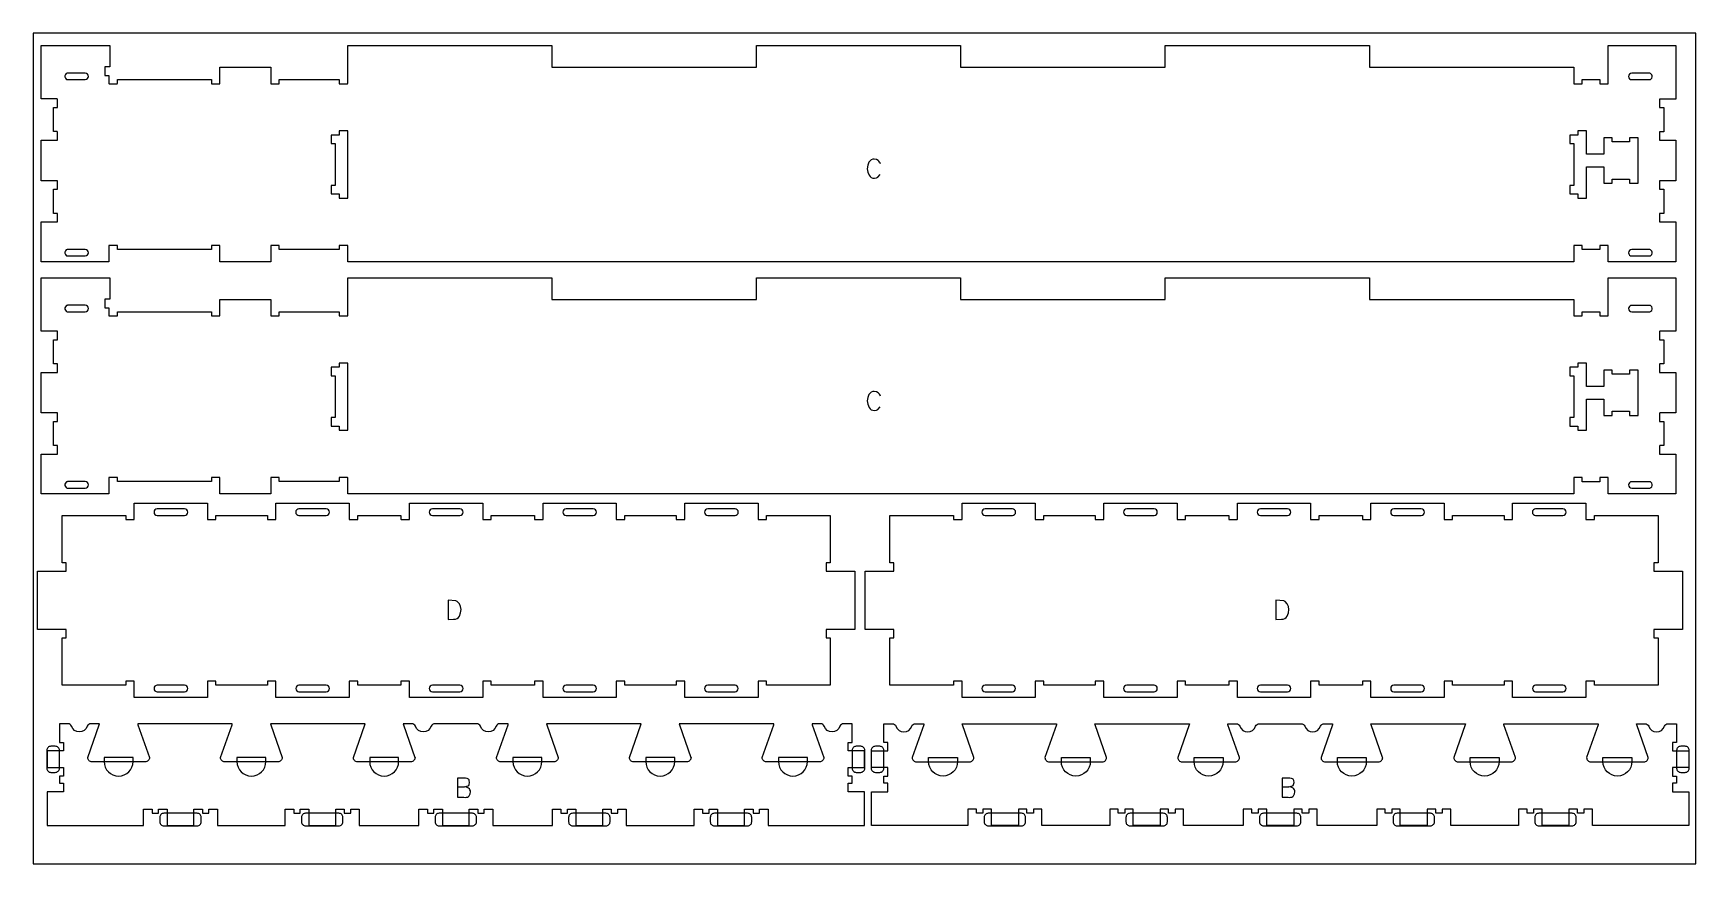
# Model space of a CAD drawing. Header units: millimetres. Extents: x -1220 to 1220, y -1930 to 4127.
# Drawn here: x -1220 to 1220, y 710 to 1930 of the extents above; entities that cross this region are included whole.
import ezdxf

# ---------------------------------------------------------------- set-up
doc = ezdxf.new("R2010")
doc.units = ezdxf.units.MM
for name, color, linetype, true_color in [('0_SHEET_SPRUCEPLY_2440X122', 1, 'Continuous', 0xff0000), ('1_ANYTOOL_1MMDEEP_LABELS_S', 2, 'Continuous', 0xffff00), ('3_ANYTOOL_CUTTHROUGH_INSID', 4, 'Continuous', 0x00ffff), ('4_ANYTOOL_CUTTHROUGH_OUTSI', 5, 'Continuous', 0x0000ff), ('5_ANYTOOL_HALF_MILL_9MM_IN', 3, 'Continuous', 0x00ff00)]:
    doc.layers.add(name, color=color, linetype=linetype, true_color=true_color)

msp = doc.modelspace()

# ---------------------------------------------------------------- linework, layer by layer
at = {"layer": '0_SHEET_SPRUCEPLY_2440X122'}
msp.add_lwpolyline([(-1220, 1930), (-1220, 710), (1220, 710), (1220, 1930)], close=True, dxfattribs=at)
at = {"layer": '1_ANYTOOL_1MMDEEP_LABELS_S'}
for points in [[(23.6, 1738, 0.131103), (20.1, 1743), (17.5, 1744.5), (14.4, 1745), (12, 1744.8), (9.9, 1743.9), (8.1, 1742.6), (6.6, 1740.6), (4.7, 1736), (4, 1731), (4.7, 1726), (6.7, 1721.4), (8.2, 1719.5), (10, 1718.1), (12.2, 1717.3), (14.7, 1717), (17.4, 1717.4), (19.6, 1718.5), (23, 1722.5)], [(23.6, 1396.9, 0.131103), (20.1, 1401.9), (17.5, 1403.4), (14.4, 1403.9), (12, 1403.7), (9.9, 1402.8), (8.1, 1401.5), (6.6, 1399.5), (4.7, 1394.9), (4, 1389.9), (4.7, 1384.9), (6.7, 1380.3), (8.2, 1378.4), (10, 1377), (12.2, 1376.2), (14.7, 1375.9), (17.4, 1376.3), (19.6, 1377.4), (23, 1381.4)]]:
    msp.add_lwpolyline(points, format="xyb", dxfattribs=at)
for points in [[(-611.2, 1097), (-611.2, 1069), (-603.2, 1069.1), (-600.4, 1069.4), (-598, 1070.3), (-596.1, 1071.7), (-594.6, 1073.8), (-592.8, 1078.5), (-592.2, 1083.6), (-592.7, 1087.9), (-594.5, 1091.9), (-597.8, 1095.4), (-599.7, 1096.3)], [(603.8, 1097), (603.8, 1069), (611.8, 1069.1), (614.6, 1069.4), (617, 1070.3), (618.9, 1071.7), (620.4, 1073.8), (622.2, 1078.5), (622.8, 1083.6), (622.3, 1087.9), (620.5, 1091.9), (617.2, 1095.4), (615.3, 1096.3)]]:
    msp.add_lwpolyline(points, close=True, dxfattribs=at)
for points in [[(-597.1, 822.8), (-587.2, 822.9), (-581.9, 824.4), (-580.9, 825.2), (-580.2, 826.3), (-579.6, 829.5), (-580, 832.2), (-580.4, 833.2), (-581.1, 834.1), (-582, 834.7), (-583.1, 835.2), (-585.8, 835.6), (-597.1, 835.6)], [(-597.1, 835.6), (-597.1, 807.6), (-588, 807.6), (-585.7, 807.5), (-584.1, 807.6), (-582.6, 808), (-581.4, 808.8), (-580.3, 809.9), (-578.9, 812.6), (-578.4, 815.5), (-578.5, 817.3), (-579, 818.8), (-579.9, 820), (-581.1, 821), (-584, 822.3), (-587.2, 822.9)], [(612.9, 822.8), (622.8, 822.9), (628.1, 824.4), (629.1, 825.2), (629.8, 826.3), (630.4, 829.5), (630, 832.2), (629.6, 833.2), (628.9, 834.1), (628, 834.7), (626.9, 835.2), (624.2, 835.6), (612.9, 835.6)], [(612.9, 835.6), (612.9, 807.6), (622, 807.6), (624.3, 807.5), (625.9, 807.6), (627.4, 808), (628.6, 808.8), (629.7, 809.9), (631.1, 812.6), (631.6, 815.5), (631.5, 817.3), (631, 818.8), (630.1, 820), (628.9, 821), (626, 822.3), (622.8, 822.9)]]:
    msp.add_lwpolyline(points, dxfattribs=at)
at = {"layer": '3_ANYTOOL_CUTTHROUGH_INSID'}
for points in [[(-1143.8, 1871.4), (-1169.5, 1871.4), (-1170.3, 1871.3), (-1171.1, 1871), (-1171.8, 1870.6), (-1172.9, 1869.2), (-1173.5, 1867.5), (-1173.5, 1865.8), (-1172.9, 1864.1), (-1171.8, 1862.7), (-1171.1, 1862.2), (-1170.3, 1862), (-1169.5, 1861.9), (-1143.8, 1861.9, 1)], [(1126.2, 1871.3, 1), (1126.2, 1861.8), (1152, 1861.8), (1152.7, 1861.9), (1153.5, 1862.2), (1154.2, 1862.6), (1155.4, 1864), (1155.9, 1865.7), (1155.9, 1867.4), (1155.4, 1869.1), (1154.2, 1870.5), (1153.5, 1871), (1152.7, 1871.2), (1152, 1871.3)], [(-1143.8, 1602.9, 1), (-1143.8, 1612.4), (-1169.5, 1612.4), (-1170.3, 1612.3), (-1171.1, 1612), (-1171.8, 1611.6), (-1172.9, 1610.2), (-1173.5, 1608.5), (-1173.5, 1606.8), (-1172.9, 1605.1), (-1171.8, 1603.7), (-1171.1, 1603.2), (-1170.3, 1603), (-1169.5, 1602.9)], [(1126.2, 1602.8), (1152, 1602.8), (1152.7, 1602.9), (1153.5, 1603.2), (1154.2, 1603.6), (1155.4, 1605), (1155.9, 1606.7), (1155.9, 1608.4), (1155.4, 1610.1), (1154.2, 1611.5), (1153.5, 1612), (1152.7, 1612.2), (1152, 1612.3), (1126.2, 1612.3, 1)], [(-1143.8, 1530.3), (-1169.5, 1530.3), (-1170.3, 1530.2), (-1171.1, 1529.9), (-1171.8, 1529.5), (-1172.9, 1528.1), (-1173.5, 1526.4), (-1173.5, 1524.7), (-1172.9, 1523), (-1171.8, 1521.6), (-1171.1, 1521.1), (-1170.3, 1520.9), (-1169.5, 1520.8), (-1143.8, 1520.8, 1)], [(1126.2, 1530.2, 1), (1126.2, 1520.7), (1152, 1520.7), (1152.7, 1520.8), (1153.5, 1521.1), (1154.2, 1521.5), (1155.4, 1522.9), (1155.9, 1524.6), (1155.9, 1526.3), (1155.4, 1528), (1154.2, 1529.4), (1153.5, 1529.9), (1152.7, 1530.1), (1152, 1530.2)], [(-1143.8, 1261.8, 1), (-1143.8, 1271.3), (-1169.5, 1271.3), (-1170.3, 1271.2), (-1171.1, 1270.9), (-1171.8, 1270.5), (-1172.9, 1269.1), (-1173.5, 1267.4), (-1173.5, 1265.7), (-1172.9, 1264), (-1171.8, 1262.6), (-1171.1, 1262.1), (-1170.3, 1261.9), (-1169.5, 1261.8)], [(1126.2, 1261.7), (1152, 1261.7), (1152.7, 1261.8), (1153.5, 1262.1), (1154.2, 1262.5), (1155.4, 1263.9), (1155.9, 1265.6), (1155.9, 1267.3), (1155.4, 1269), (1154.2, 1270.4), (1153.5, 1270.9), (1152.7, 1271.1), (1152, 1271.2), (1126.2, 1271.2, 1)], [(-998, 1221.7, 1), (-998, 1231.2), (-1038, 1231.2, 1), (-1038, 1221.7)], [(-790, 1221.7, 1), (-790, 1231.2), (-830, 1231.2, 1), (-830, 1221.7)], [(-594, 1221.8, 1), (-594, 1231.3), (-634, 1231.3, 1), (-634, 1221.8)], [(-398, 1221.7, 1), (-398, 1231.2), (-438, 1231.2, 1), (-438, 1221.7)], [(-190, 1221.7, 1), (-190, 1231.2), (-230, 1231.2, 1), (-230, 1221.7)], [(217, 1221.7, 1), (217, 1231.2), (177, 1231.2, 1), (177, 1221.7)], [(425, 1221.7, 1), (425, 1231.2), (385, 1231.2, 1), (385, 1221.7)], [(621, 1221.8, 1), (621, 1231.3), (581, 1231.3, 1), (581, 1221.8)], [(817, 1221.7, 1), (817, 1231.2), (777, 1231.2, 1), (777, 1221.7)], [(1025, 1221.7, 1), (1025, 1231.2), (985, 1231.2, 1), (985, 1221.7)], [(-998, 972.2), (-1038, 972.2, 1), (-1038, 962.8), (-998, 962.8, 1)], [(-790, 972.2), (-830, 972.2, 1), (-830, 962.8), (-790, 962.8, 1)], [(-594, 972.2), (-634, 972.2, 1), (-634, 962.7), (-594, 962.7, 1)], [(-398, 972.2), (-438, 972.2, 1), (-438, 962.8), (-398, 962.8, 1)], [(-190, 972.2), (-230, 972.2, 1), (-230, 962.8), (-190, 962.8, 1)], [(217, 972.2), (177, 972.2, 1), (177, 962.8), (217, 962.8, 1)], [(425, 972.2), (385, 972.2, 1), (385, 962.8), (425, 962.8, 1)], [(621, 972.2), (581, 972.2, 1), (581, 962.7), (621, 962.7, 1)], [(817, 972.2), (777, 972.2, 1), (777, 962.8), (817, 962.8, 1)], [(1025, 972.2), (985, 972.2, 1), (985, 962.8), (1025, 962.8, 1)]]:
    msp.add_lwpolyline(points, format="xyb", close=True, dxfattribs=at)
for points in [[(-758.5, 1687.9), (-758.5, 1786.4), (-771, 1786.4), (-771, 1780.4), (-783, 1780.4), (-783, 1767.9), (-777, 1767.9), (-777, 1706.4), (-783, 1706.4), (-783, 1693.9), (-771, 1693.9), (-771, 1687.9)], [(1035, 1693.9), (1047, 1693.9), (1047, 1687.9), (1059.5, 1687.9), (1059.5, 1733.8), (1085, 1733.8), (1085, 1709.8), (1097.5, 1709.8), (1097.5, 1715.8), (1123, 1715.8), (1123, 1709.8), (1135.5, 1709.8), (1135.5, 1776.3), (1123, 1776.3), (1123, 1770.3), (1097.5, 1770.3), (1097.5, 1776.3), (1085, 1776.3), (1085, 1752.3), (1059.5, 1752.3), (1059.5, 1786.4), (1047, 1786.4), (1047, 1780.4), (1035, 1780.4), (1035, 1767.9), (1041, 1767.9), (1041, 1706.4), (1035, 1706.4)], [(-758.5, 1346.8), (-758.5, 1445.3), (-771, 1445.3), (-771, 1439.3), (-783, 1439.3), (-783, 1426.8), (-777, 1426.8), (-777, 1365.3), (-783, 1365.3), (-783, 1352.8), (-771, 1352.8), (-771, 1346.8)], [(1035, 1352.8), (1047, 1352.8), (1047, 1346.8), (1059.5, 1346.8), (1059.5, 1392.7), (1085, 1392.7), (1085, 1368.7), (1097.5, 1368.7), (1097.5, 1374.7), (1123, 1374.7), (1123, 1368.7), (1135.5, 1368.7), (1135.5, 1435.2), (1123, 1435.2), (1123, 1429.2), (1097.5, 1429.2), (1097.5, 1435.2), (1085, 1435.2), (1085, 1411.2), (1059.5, 1411.2), (1059.5, 1445.3), (1047, 1445.3), (1047, 1439.3), (1035, 1439.3), (1035, 1426.8), (1041, 1426.8), (1041, 1365.3), (1035, 1365.3)]]:
    msp.add_lwpolyline(points, close=True, dxfattribs=at)
at = {"layer": '4_ANYTOOL_CUTTHROUGH_OUTSI'}
for points in [[(741.2, 1879.9), (1041, 1879.9), (1041, 1856.1, 0.414214), (1041.2, 1855.8), (1053.2, 1855.8, 0.414214), (1053.5, 1856.1), (1053.5, 1861.8), (1079, 1861.8), (1079, 1856.1, 0.414214), (1079.2, 1855.8), (1091.2, 1855.8, 0.414214), (1091.5, 1856.1), (1091.5, 1911.8), (1191, 1911.8), (1191, 1833.3), (1167.2, 1833.3, 0.414214), (1167, 1833.1), (1167, 1821.1, 0.414214), (1167.2, 1820.8), (1173, 1820.8), (1173, 1785.3), (1167.2, 1785.3, 0.414214), (1167, 1785.1), (1167, 1773.1, 0.414214), (1167.2, 1772.8), (1191, 1772.8), (1191, 1713.3), (1167.2, 1713.3, 0.414214), (1167, 1713.1), (1167, 1701.1, 0.414214), (1167.2, 1700.8), (1173, 1700.8), (1173, 1665.3), (1167.2, 1665.3, 0.414214), (1167, 1665.1), (1167, 1653.1, 0.414214), (1167.2, 1652.8), (1191, 1652.8), (1191, 1594.3), (1091.5, 1594.3), (1091.5, 1618.1, 0.414214), (1091.2, 1618.3), (1079.2, 1618.3, 0.414214), (1079, 1618.1), (1079, 1612.3), (1053.5, 1612.3), (1053.5, 1618.1, 0.414214), (1053.2, 1618.3), (1041.2, 1618.3, 0.414214), (1041, 1618.1), (1041, 1594.4), (-758.5, 1594.4), (-758.5, 1618.1, 0.414214), (-758.8, 1618.4), (-770.8, 1618.4, 0.414214), (-771, 1618.1), (-771, 1612.4), (-859, 1612.4), (-859, 1618.1, 0.414214), (-859.3, 1618.4), (-871.3, 1618.4, 0.414214), (-871.5, 1618.1), (-871.5, 1594.4), (-946, 1594.4), (-946, 1618.1, 0.414214), (-946.3, 1618.4), (-958.3, 1618.4, 0.414214), (-958.5, 1618.1), (-958.5, 1612.4), (-1096.5, 1612.4), (-1096.5, 1618.1, 0.414214), (-1096.8, 1618.4), (-1108.8, 1618.4, 0.414214), (-1109, 1618.1), (-1109, 1594.4), (-1208.5, 1594.4), (-1208.5, 1652.9), (-1184.8, 1652.9, 0.414214), (-1184.5, 1653.1), (-1184.5, 1665.1, 0.414214), (-1184.8, 1665.4), (-1190.5, 1665.4), (-1190.5, 1700.9), (-1184.8, 1700.9, 0.414214), (-1184.5, 1701.1), (-1184.5, 1713.1, 0.414214), (-1184.8, 1713.4), (-1208.5, 1713.4), (-1208.5, 1772.9), (-1184.8, 1772.9, 0.414214), (-1184.5, 1773.1), (-1184.5, 1785.1, 0.414214), (-1184.8, 1785.4), (-1190.5, 1785.4), (-1190.5, 1820.9), (-1184.8, 1820.9, 0.414214), (-1184.5, 1821.1), (-1184.5, 1833.1, 0.414214), (-1184.8, 1833.4), (-1208.5, 1833.4), (-1208.5, 1911.9), (-1107.6, 1911.9), (-1107.6, 1880.4), (-1114.8, 1880.4, 0.414214), (-1115, 1880.1), (-1115, 1868.1, 0.414214), (-1114.8, 1867.9), (-1109, 1867.9), (-1109, 1856.1, 0.414214), (-1108.8, 1855.9), (-1096.8, 1855.9, 0.414214), (-1096.5, 1856.1), (-1096.5, 1861.9), (-958.5, 1861.9), (-958.5, 1856.1, 0.414214), (-958.3, 1855.9), (-946.3, 1855.9, 0.414214), (-946, 1856.1), (-946, 1879.9), (-871.5, 1879.9), (-871.5, 1856.1, 0.414214), (-871.3, 1855.9), (-859.3, 1855.9, 0.414214), (-859, 1856.1), (-859, 1861.9), (-771, 1861.9), (-771, 1856.1, 0.414214), (-770.8, 1855.9), (-758.8, 1855.9, 0.414214), (-758.5, 1856.1), (-758.5, 1911.9), (-459, 1911.9), (-459, 1880.1, 0.414214), (-458.8, 1879.9), (-158.8, 1879.9, 0.414214), (-158.5, 1880.1), (-158.5, 1911.9), (141, 1911.9), (141, 1880.1, 0.414214), (141.2, 1879.9), (441.2, 1879.9, 0.414214), (441.5, 1880.1), (441.5, 1911.9), (741, 1911.9), (741, 1880.1, 0.414214)], [(741.2, 1538.8), (1041, 1538.8), (1041, 1515, 0.414214), (1041.2, 1514.7), (1053.2, 1514.7, 0.414214), (1053.5, 1515), (1053.5, 1520.7), (1079, 1520.7), (1079, 1515, 0.414214), (1079.2, 1514.7), (1091.2, 1514.7, 0.414214), (1091.5, 1515), (1091.5, 1570.7), (1191, 1570.7), (1191, 1492.2), (1167.2, 1492.2, 0.414214), (1167, 1492), (1167, 1480, 0.414214), (1167.2, 1479.7), (1173, 1479.7), (1173, 1444.2), (1167.2, 1444.2, 0.414214), (1167, 1444), (1167, 1432, 0.414214), (1167.2, 1431.7), (1191, 1431.7), (1191, 1372.2), (1167.2, 1372.2, 0.414214), (1167, 1372), (1167, 1360, 0.414214), (1167.2, 1359.7), (1173, 1359.7), (1173, 1324.2), (1167.2, 1324.2, 0.414214), (1167, 1324), (1167, 1312, 0.414214), (1167.2, 1311.7), (1191, 1311.7), (1191, 1253.2), (1091.5, 1253.2), (1091.5, 1277, 0.414214), (1091.2, 1277.2), (1079.2, 1277.2, 0.414214), (1079, 1277), (1079, 1271.2), (1053.5, 1271.2), (1053.5, 1277, 0.414214), (1053.2, 1277.2), (1041.2, 1277.2, 0.414214), (1041, 1277), (1041, 1253.3), (-758.5, 1253.3), (-758.5, 1277, 0.414214), (-758.8, 1277.3), (-770.8, 1277.3, 0.414214), (-771, 1277), (-771, 1271.3), (-859, 1271.3), (-859, 1277, 0.414214), (-859.3, 1277.3), (-871.3, 1277.3, 0.414214), (-871.5, 1277), (-871.5, 1253.3), (-946, 1253.3), (-946, 1277, 0.414214), (-946.3, 1277.3), (-958.3, 1277.3, 0.414214), (-958.5, 1277), (-958.5, 1271.3), (-1096.5, 1271.3), (-1096.5, 1277, 0.414214), (-1096.8, 1277.3), (-1108.8, 1277.3, 0.414214), (-1109, 1277), (-1109, 1253.3), (-1208.5, 1253.3), (-1208.5, 1311.8), (-1184.8, 1311.8, 0.414214), (-1184.5, 1312), (-1184.5, 1324, 0.414214), (-1184.8, 1324.3), (-1190.5, 1324.3), (-1190.5, 1359.8), (-1184.8, 1359.8, 0.414214), (-1184.5, 1360), (-1184.5, 1372, 0.414214), (-1184.8, 1372.3), (-1208.5, 1372.3), (-1208.5, 1431.8), (-1184.8, 1431.8, 0.414214), (-1184.5, 1432), (-1184.5, 1444, 0.414214), (-1184.8, 1444.3), (-1190.5, 1444.3), (-1190.5, 1479.8), (-1184.8, 1479.8, 0.414214), (-1184.5, 1480), (-1184.5, 1492, 0.414214), (-1184.8, 1492.3), (-1208.5, 1492.3), (-1208.5, 1570.8), (-1107.6, 1570.8), (-1107.6, 1539.3), (-1114.8, 1539.3, 0.414214), (-1115, 1539), (-1115, 1527, 0.414214), (-1114.8, 1526.8), (-1109, 1526.8), (-1109, 1515, 0.414214), (-1108.8, 1514.8), (-1096.8, 1514.8, 0.414214), (-1096.5, 1515), (-1096.5, 1520.8), (-958.5, 1520.8), (-958.5, 1515, 0.414214), (-958.3, 1514.8), (-946.3, 1514.8, 0.414214), (-946, 1515), (-946, 1538.8), (-871.5, 1538.8), (-871.5, 1515, 0.414214), (-871.3, 1514.8), (-859.3, 1514.8, 0.414214), (-859, 1515), (-859, 1520.8), (-771, 1520.8), (-771, 1515, 0.414214), (-770.8, 1514.8), (-758.8, 1514.8, 0.414214), (-758.5, 1515), (-758.5, 1570.8), (-459, 1570.8), (-459, 1539, 0.414214), (-458.8, 1538.8), (-158.8, 1538.8, 0.414214), (-158.5, 1539), (-158.5, 1570.8), (141, 1570.8), (141, 1539, 0.414214), (141.2, 1538.8), (441.2, 1538.8, 0.414214), (441.5, 1539), (441.5, 1570.8), (741, 1570.8), (741, 1539, 0.414214)], [(-1084.3, 1216, 0.414214), (-1084, 1215.7), (-1072, 1215.7, 0.414214), (-1071.8, 1216), (-1071.8, 1239.7), (-964.3, 1239.7), (-964.3, 1216, 0.414214), (-964, 1215.7), (-952, 1215.7, 0.414214), (-951.8, 1216), (-951.8, 1221.7), (-876.3, 1221.7), (-876.3, 1216, 0.414214), (-876, 1215.7), (-864, 1215.7, 0.414214), (-863.8, 1216), (-863.8, 1239.7), (-756.3, 1239.7), (-756.3, 1216, 0.414214), (-756, 1215.7), (-744, 1215.7, 0.414214), (-743.8, 1216), (-743.8, 1221.7), (-680.3, 1221.8), (-680.3, 1216, 0.414214), (-680, 1215.8), (-668, 1215.8, 0.414214), (-667.8, 1216), (-667.8, 1239.8), (-560.3, 1239.8), (-560.3, 1216, 0.414214), (-560, 1215.8), (-548, 1215.8, 0.414214), (-547.8, 1216), (-547.8, 1221.8), (-484.3, 1221.7), (-484.3, 1216, 0.414214), (-484, 1215.7), (-472, 1215.7, 0.414214), (-471.8, 1216), (-471.8, 1239.7), (-364.3, 1239.7), (-364.3, 1216, 0.414214), (-364, 1215.7), (-352, 1215.7, 0.414214), (-351.8, 1216), (-351.8, 1221.7), (-276.3, 1221.7), (-276.3, 1216, 0.414214), (-276, 1215.7), (-264, 1215.7, 0.414214), (-263.8, 1216), (-263.8, 1239.7), (-156.3, 1239.7), (-156.3, 1216, 0.414214), (-156, 1215.7), (-144, 1215.7, 0.414214), (-143.8, 1216), (-143.8, 1221.7), (-50.3, 1221.7), (-50.3, 1152.3), (-56, 1152.3, 0.414214), (-56.3, 1152), (-56.3, 1140, 0.414214), (-56, 1139.8), (-14.3, 1139.8), (-14.3, 1054.3), (-56, 1054.3, 0.414214), (-56.3, 1054), (-56.3, 1042, 0.414214), (-56, 1041.8), (-50.3, 1041.8), (-50.3, 972.2), (-143.8, 972.2), (-143.8, 978, 0.414214), (-144, 978.3), (-156, 978.3, 0.414214), (-156.3, 978), (-156.3, 954.3), (-263.8, 954.3), (-263.8, 978, 0.414214), (-264, 978.3), (-276, 978.3, 0.414214), (-276.3, 978), (-276.3, 972.2), (-351.8, 972.2), (-351.8, 978, 0.414214), (-352, 978.3), (-364, 978.3, 0.414214), (-364.3, 978), (-364.3, 954.3), (-471.8, 954.3), (-471.8, 978, 0.414214), (-472, 978.3), (-484, 978.3, 0.414214), (-484.3, 978), (-484.3, 972.2), (-547.8, 972.2), (-547.8, 978, 0.414214), (-548, 978.2), (-560, 978.2, 0.414214), (-560.3, 978), (-560.3, 954.2), (-667.8, 954.2), (-667.8, 978, 0.414214), (-668, 978.2), (-680, 978.2, 0.414214), (-680.3, 978), (-680.3, 972.2), (-743.8, 972.2), (-743.8, 978, 0.414214), (-744, 978.3), (-756, 978.3, 0.414214), (-756.3, 978), (-756.3, 954.3), (-863.8, 954.3), (-863.8, 978, 0.414214), (-864, 978.3), (-876, 978.3, 0.414214), (-876.3, 978), (-876.3, 972.2), (-951.8, 972.2), (-951.8, 978, 0.414214), (-952, 978.3), (-964, 978.3, 0.414214), (-964.3, 978), (-964.3, 954.3), (-1071.8, 954.3), (-1071.8, 978, 0.414214), (-1072, 978.3), (-1084, 978.3, 0.414214), (-1084.3, 978), (-1084.3, 972.2), (-1177.8, 972.2), (-1177.8, 1041.8), (-1172, 1041.8, 0.414214), (-1171.8, 1042), (-1171.8, 1054, 0.414214), (-1172, 1054.3), (-1213.8, 1054.3), (-1213.8, 1139.8), (-1172, 1139.8, 0.414214), (-1171.8, 1140), (-1171.8, 1152, 0.414214), (-1172, 1152.3), (-1177.8, 1152.3), (-1177.8, 1221.7), (-1084.3, 1221.7)], [(130.7, 1216, 0.414214), (131, 1215.7), (143, 1215.7, 0.414214), (143.2, 1216), (143.2, 1239.7), (250.7, 1239.7), (250.7, 1216, 0.414214), (251, 1215.7), (263, 1215.7, 0.414214), (263.2, 1216), (263.2, 1221.7), (338.7, 1221.7), (338.7, 1216, 0.414214), (339, 1215.7), (351, 1215.7, 0.414214), (351.2, 1216), (351.2, 1239.7), (458.7, 1239.7), (458.7, 1216, 0.414214), (459, 1215.7), (471, 1215.7, 0.414214), (471.2, 1216), (471.2, 1221.7), (534.7, 1221.8), (534.7, 1216, 0.414214), (535, 1215.8), (547, 1215.8, 0.414214), (547.2, 1216), (547.2, 1239.8), (654.7, 1239.8), (654.7, 1216, 0.414214), (655, 1215.8), (667, 1215.8, 0.414214), (667.2, 1216), (667.2, 1221.8), (730.7, 1221.7), (730.7, 1216, 0.414214), (731, 1215.7), (743, 1215.7, 0.414214), (743.2, 1216), (743.2, 1239.7), (850.7, 1239.7), (850.7, 1216, 0.414214), (851, 1215.7), (863, 1215.7, 0.414214), (863.2, 1216), (863.2, 1221.7), (938.7, 1221.7), (938.7, 1216, 0.414214), (939, 1215.7), (951, 1215.7, 0.414214), (951.2, 1216), (951.2, 1239.7), (1058.7, 1239.7), (1058.7, 1216, 0.414214), (1059, 1215.7), (1071, 1215.7, 0.414214), (1071.2, 1216), (1071.2, 1221.7), (1164.7, 1221.7), (1164.7, 1152.3), (1159, 1152.3, 0.414214), (1158.7, 1152), (1158.7, 1140, 0.414214), (1159, 1139.8), (1200.7, 1139.8), (1200.7, 1054.3), (1159, 1054.3, 0.414214), (1158.7, 1054), (1158.7, 1042, 0.414214), (1159, 1041.8), (1164.7, 1041.8), (1164.7, 972.2), (1071.2, 972.2), (1071.2, 978, 0.414214), (1071, 978.3), (1059, 978.3, 0.414214), (1058.7, 978), (1058.7, 954.3), (951.2, 954.3), (951.2, 978, 0.414214), (951, 978.3), (939, 978.3, 0.414214), (938.7, 978), (938.7, 972.2), (863.2, 972.2), (863.2, 978, 0.414214), (863, 978.3), (851, 978.3, 0.414214), (850.7, 978), (850.7, 954.3), (743.2, 954.3), (743.2, 978, 0.414214), (743, 978.3), (731, 978.3, 0.414214), (730.7, 978), (730.7, 972.2), (667.2, 972.2), (667.2, 978, 0.414214), (667, 978.2), (655, 978.2, 0.414214), (654.7, 978), (654.7, 954.2), (547.2, 954.2), (547.2, 978, 0.414214), (547, 978.2), (535, 978.2, 0.414214), (534.7, 978), (534.7, 972.2), (471.2, 972.2), (471.2, 978, 0.414214), (471, 978.3), (459, 978.3, 0.414214), (458.7, 978), (458.7, 954.3), (351.2, 954.3), (351.2, 978, 0.414214), (351, 978.3), (339, 978.3, 0.414214), (338.7, 978), (338.7, 972.2), (263.2, 972.2), (263.2, 978, 0.414214), (263, 978.3), (251, 978.3, 0.414214), (250.7, 978), (250.7, 954.3), (143.2, 954.3), (143.2, 978, 0.414214), (143, 978.3), (131, 978.3, 0.414214), (130.7, 978), (130.7, 972.2), (37.2, 972.2), (37.2, 1041.8), (43, 1041.8, 0.414214), (43.2, 1042), (43.2, 1054, 0.414214), (43, 1054.3), (1.2, 1054.3), (1.2, 1139.8), (43, 1139.8, 0.414214), (43.2, 1140), (43.2, 1152, 0.414214), (43, 1152.3), (37.2, 1152.3), (37.2, 1221.7), (130.7, 1221.7)], [(-1169.2, 915.7), (-1181.6, 915.7), (-1181.6, 888.2), (-1175.9, 888.2, -0.414214), (-1175.6, 888), (-1175.6, 876, -0.414214), (-1175.9, 875.7), (-1199.6, 875.7), (-1199.6, 851.2), (-1175.9, 851.2, -0.414214), (-1175.6, 851), (-1175.6, 839, -0.414214), (-1175.9, 838.7), (-1181.6, 838.7), (-1181.6, 828.2), (-1175.9, 828.2, -0.414214), (-1175.6, 828), (-1175.6, 816, -0.414214), (-1175.9, 815.7), (-1199.6, 815.7), (-1199.6, 766.2), (-1058.1, 766.2), (-1058.1, 790, -0.414214), (-1057.9, 790.2), (-1045.9, 790.2, -0.414214), (-1045.6, 790), (-1045.6, 784.2), (-1036.1, 784.2), (-1036.1, 790, -0.414214), (-1035.9, 790.2), (-1023.9, 790.2, -0.414214), (-1023.6, 790), (-1023.6, 766.2), (-984.1, 766.2), (-984.1, 790, -0.414214), (-983.9, 790.2), (-971.9, 790.2, -0.414214), (-971.6, 790), (-971.6, 784.2), (-962.1, 784.2), (-962.1, 790, -0.414214), (-961.9, 790.2), (-949.9, 790.2, -0.414214), (-949.6, 790), (-949.6, 766.2), (-850.1, 766.2), (-850.1, 790, -0.414214), (-849.9, 790.2), (-837.9, 790.2, -0.414214), (-837.6, 790), (-837.6, 784.2), (-828.1, 784.2), (-828.1, 790, -0.414214), (-827.9, 790.2), (-815.9, 790.2, -0.414214), (-815.6, 790), (-815.6, 766.2), (-776.1, 766.2), (-776.1, 790, -0.414214), (-775.9, 790.2), (-763.9, 790.2, -0.414214), (-763.6, 790), (-763.6, 784.2), (-754.1, 784.2), (-754.1, 790, -0.414214), (-753.9, 790.2), (-741.9, 790.2, -0.414214), (-741.6, 790), (-741.6, 766.2), (-654.1, 766.2), (-654.1, 790, -0.414214), (-653.9, 790.2), (-641.9, 790.2, -0.414214), (-641.6, 790), (-641.6, 784.2), (-632.1, 784.2), (-632.1, 790, -0.414214), (-631.9, 790.2), (-619.9, 790.2, -0.414214), (-619.6, 790), (-619.6, 766.2), (-580.1, 766.2), (-580.1, 790, -0.414214), (-579.9, 790.2), (-567.9, 790.2, -0.414214), (-567.6, 790), (-567.6, 784.2), (-558.1, 784.2), (-558.1, 790, -0.414214), (-557.9, 790.2), (-545.9, 790.2, -0.414214), (-545.6, 790), (-545.6, 766.2), (-458.1, 766.2), (-458.1, 790, -0.414214), (-457.9, 790.2), (-445.9, 790.2, -0.414214), (-445.6, 790), (-445.6, 784.2), (-436.1, 784.2), (-436.1, 790, -0.414214), (-435.9, 790.2), (-423.9, 790.2, -0.414214), (-423.6, 790), (-423.6, 766.2), (-384.1, 766.2), (-384.1, 790, -0.414214), (-383.9, 790.2), (-371.9, 790.2, -0.414214), (-371.6, 790), (-371.6, 784.2), (-362.1, 784.2), (-362.1, 790, -0.414214), (-361.9, 790.2), (-349.9, 790.2, -0.414214), (-349.6, 790), (-349.6, 766.2), (-250.1, 766.2), (-250.1, 790, -0.414214), (-249.9, 790.2), (-237.9, 790.2, -0.414214), (-237.6, 790), (-237.6, 784.2), (-228.1, 784.2), (-228.1, 790, -0.414214), (-227.9, 790.2), (-215.9, 790.2, -0.414214), (-215.6, 790), (-215.6, 766.2), (-176.1, 766.2), (-176.1, 790, -0.414214), (-175.9, 790.2), (-163.9, 790.2, -0.414214), (-163.6, 790), (-163.6, 784.2), (-154.1, 784.2), (-154.1, 790, -0.414214), (-153.9, 790.2), (-141.9, 790.2, -0.414214), (-141.6, 790), (-141.6, 766.2), (-0.1, 766.2), (-0.1, 815.7), (-23.9, 815.7, -0.414214), (-24.1, 816), (-24.1, 828, -0.414214), (-23.9, 828.2), (-18.1, 828.2), (-18.1, 838.7), (-23.9, 838.7, -0.414214), (-24.1, 839), (-24.1, 851, -0.414214), (-23.9, 851.2), (-0.1, 851.2), (-0.1, 875.7), (-23.9, 875.7, -0.414214), (-24.1, 876), (-24.1, 888, -0.414214), (-23.9, 888.2), (-18.1, 888.2), (-18.1, 915.7), (-30.5, 915.7, 0.317837), (-36, 911.9, -0.707107), (-59.1, 911.9, 0.317837), (-64.5, 915.7), (-76.9, 915.7), (-76.6, 914.3), (-59.8, 866), (-59.7, 866, -0.414214), (-66, 859.7), (-144, 859.7, -0.414214), (-150.2, 866), (-150.2, 866), (-133.3, 914.3), (-133.1, 915.7), (-271.8, 915.7), (-271.5, 914.3), (-254.7, 866), (-254.6, 866, -0.414214), (-260.9, 859.7), (-338.9, 859.7, -0.414214), (-345.1, 866), (-345.1, 866), (-328.2, 914.3), (-328, 915.7), (-466.7, 915.7), (-466.4, 914.3), (-449.6, 866), (-449.5, 866, -0.414214), (-455.8, 859.7), (-533.8, 859.7, -0.414214), (-540, 866), (-540, 866), (-523.1, 914.3), (-522.9, 915.7), (-535.3, 915.7, 0.317837), (-540.7, 911.9, -0.707107), (-563.8, 911.9, 0.317837), (-569.2, 915.7), (-630.5, 915.7, 0.317837), (-636, 911.9, -0.707107), (-659.1, 911.9, 0.317837), (-664.5, 915.7), (-676.9, 915.7), (-676.6, 914.3), (-659.8, 866), (-659.7, 866, -0.414214), (-666, 859.7), (-744, 859.7, -0.414214), (-750.2, 866), (-750.2, 866), (-733.3, 914.3), (-733.1, 915.7), (-871.8, 915.7), (-871.5, 914.3), (-854.7, 866), (-854.6, 866, -0.414214), (-860.9, 859.7), (-938.9, 859.7, -0.414214), (-945.1, 866), (-945.1, 866), (-928.2, 914.3), (-928, 915.7), (-1066.7, 915.7), (-1066.4, 914.3), (-1049.6, 866), (-1049.5, 866, -0.414214), (-1055.8, 859.7), (-1133.8, 859.7, -0.414214), (-1140, 866), (-1140, 866), (-1123.1, 914.3), (-1122.9, 915.7), (-1135.3, 915.7, 0.317837), (-1140.7, 911.9, -0.707107), (-1163.8, 911.9, 0.317837)], [(1179.5, 915.7), (1191.9, 915.7), (1191.9, 888.2), (1186.1, 888.2, 0.414214), (1185.9, 888), (1185.9, 876, 0.414214), (1186.1, 875.7), (1209.9, 875.7), (1209.9, 851.2), (1186.1, 851.2, 0.414214), (1185.9, 851), (1185.9, 839, 0.414214), (1186.1, 838.7), (1191.9, 838.7), (1191.9, 828.2), (1186.1, 828.2, 0.414214), (1185.9, 828), (1185.9, 816, 0.414214), (1186.1, 815.7), (1209.9, 815.7), (1209.9, 766.2), (1068.4, 766.2), (1068.4, 790, 0.414214), (1068.1, 790.2), (1056.1, 790.2, 0.414214), (1055.9, 790), (1055.9, 784.2), (1046.4, 784.2), (1046.4, 790, 0.414214), (1046.1, 790.2), (1034.1, 790.2, 0.414214), (1033.9, 790), (1033.9, 766.2), (994.4, 766.2), (994.4, 790, 0.414214), (994.1, 790.2), (982.1, 790.2, 0.414214), (981.9, 790), (981.9, 784.2), (972.4, 784.2), (972.4, 790, 0.414214), (972.1, 790.2), (960.1, 790.2, 0.414214), (959.9, 790), (959.9, 766.2), (860.4, 766.2), (860.4, 790, 0.414214), (860.1, 790.2), (848.1, 790.2, 0.414214), (847.9, 790), (847.9, 784.2), (838.4, 784.2), (838.4, 790, 0.414214), (838.1, 790.2), (826.1, 790.2, 0.414214), (825.9, 790), (825.9, 766.2), (786.4, 766.2), (786.4, 790, 0.414214), (786.1, 790.2), (774.1, 790.2, 0.414214), (773.9, 790), (773.9, 784.2), (764.4, 784.2), (764.4, 790, 0.414214), (764.1, 790.2), (752.1, 790.2, 0.414214), (751.9, 790), (751.9, 766.2), (664.4, 766.2), (664.4, 790, 0.414214), (664.1, 790.2), (652.1, 790.2, 0.414214), (651.9, 790), (651.9, 784.2), (642.4, 784.2), (642.4, 790, 0.414214), (642.1, 790.2), (630.1, 790.2, 0.414214), (629.9, 790), (629.9, 766.2), (590.4, 766.2), (590.4, 790, 0.414214), (590.1, 790.2), (578.1, 790.2, 0.414214), (577.9, 790), (577.9, 784.2), (568.4, 784.2), (568.4, 790, 0.414214), (568.1, 790.2), (556.1, 790.2, 0.414214), (555.9, 790), (555.9, 766.2), (468.4, 766.2), (468.4, 790, 0.414214), (468.1, 790.2), (456.1, 790.2, 0.414214), (455.9, 790), (455.9, 784.2), (446.4, 784.2), (446.4, 790, 0.414214), (446.1, 790.2), (434.1, 790.2, 0.414214), (433.9, 790), (433.9, 766.2), (394.4, 766.2), (394.4, 790, 0.414214), (394.1, 790.2), (382.1, 790.2, 0.414214), (381.9, 790), (381.9, 784.2), (372.4, 784.2), (372.4, 790, 0.414214), (372.1, 790.2), (360.1, 790.2, 0.414214), (359.9, 790), (359.9, 766.2), (260.4, 766.2), (260.4, 790, 0.414214), (260.1, 790.2), (248.1, 790.2, 0.414214), (247.9, 790), (247.9, 784.2), (238.4, 784.2), (238.4, 790, 0.414214), (238.1, 790.2), (226.1, 790.2, 0.414214), (225.9, 790), (225.9, 766.2), (186.4, 766.2), (186.4, 790, 0.414214), (186.1, 790.2), (174.1, 790.2, 0.414214), (173.9, 790), (173.9, 784.2), (164.4, 784.2), (164.4, 790, 0.414214), (164.1, 790.2), (152.1, 790.2, 0.414214), (151.9, 790), (151.9, 766.2), (10.4, 766.2), (10.4, 815.7), (34.1, 815.7, 0.414214), (34.4, 816), (34.4, 828, 0.414214), (34.1, 828.2), (28.4, 828.2), (28.4, 838.7), (34.1, 838.7, 0.414214), (34.4, 839), (34.4, 851, 0.414214), (34.1, 851.2), (10.4, 851.2), (10.4, 875.7), (34.1, 875.7, 0.414214), (34.4, 876), (34.4, 888, 0.414214), (34.1, 888.2), (28.4, 888.2), (28.4, 915.7), (40.8, 915.7, -0.317837), (46.2, 911.9, 0.707107), (69.3, 911.9, -0.317837), (74.7, 915.7), (87.1, 915.7), (86.9, 914.3), (70, 866), (70, 866, 0.414214), (76.2, 859.7), (154.2, 859.7, 0.414214), (160.5, 866), (160.4, 866), (143.6, 914.3), (143.3, 915.7), (282, 915.7), (281.8, 914.3), (264.9, 866), (264.9, 866, 0.414214), (271.1, 859.7), (349.1, 859.7, 0.414214), (355.4, 866), (355.3, 866), (338.5, 914.3), (338.2, 915.7), (476.9, 915.7), (476.7, 914.3), (459.8, 866), (459.8, 866, 0.414214), (466, 859.7), (544, 859.7, 0.414214), (550.3, 866), (550.2, 866), (533.4, 914.3), (533.1, 915.7), (545.5, 915.7, -0.317837), (550.9, 911.9, 0.707107), (574, 911.9, -0.317837), (579.5, 915.7), (640.8, 915.7, -0.317837), (646.2, 911.9, 0.707107), (669.3, 911.9, -0.317837), (674.7, 915.7), (687.1, 915.7), (686.9, 914.3), (670, 866), (670, 866, 0.414214), (676.2, 859.7), (754.2, 859.7, 0.414214), (760.5, 866), (760.4, 866), (743.6, 914.3), (743.3, 915.7), (882, 915.7), (881.8, 914.3), (864.9, 866), (864.9, 866, 0.414214), (871.1, 859.7), (949.1, 859.7, 0.414214), (955.4, 866), (955.3, 866), (938.5, 914.3), (938.2, 915.7), (1076.9, 915.7), (1076.7, 914.3), (1059.8, 866), (1059.8, 866, 0.414214), (1066, 859.7), (1144, 859.7, 0.414214), (1150.3, 866), (1150.2, 866), (1133.4, 914.3), (1133.1, 915.7), (1145.5, 915.7, -0.317837), (1150.9, 911.9, 0.707107), (1174, 911.9, -0.317837)]]:
    msp.add_lwpolyline(points, format="xyb", close=True, dxfattribs=at)
at = {"layer": '5_ANYTOOL_HALF_MILL_9MM_IN'}
for points in [[(-1194.1, 882.6, 0.414214), (-1200.1, 876.6), (-1200.1, 850.3, 0.414214), (-1194.1, 844.3), (-1187.6, 844.3, 0.414214), (-1181.6, 850.3), (-1181.6, 876.6, 0.414214), (-1187.6, 882.6)], [(-12.1, 882.6, 0.414214), (-18.1, 876.6), (-18.1, 850.3, 0.414214), (-12.1, 844.3), (-5.6, 844.3, 0.414214), (0.4, 850.3), (0.4, 876.6, 0.414214), (-5.6, 882.6)], [(15.9, 882.6, 0.414214), (9.9, 876.6), (9.9, 850.3, 0.414214), (15.9, 844.3), (22.4, 844.3, 0.414214), (28.4, 850.3), (28.4, 876.6, 0.414214), (22.4, 882.6)], [(1197.9, 882.6, 0.414214), (1191.9, 876.6), (1191.9, 850.3, 0.414214), (1197.9, 844.3), (1204.4, 844.3, 0.414214), (1210.4, 850.3), (1210.4, 876.6, 0.414214), (1204.4, 882.6)], [(-1116, 860, 1), (-1073.5, 860), (-1073.5, 866.2), (-1116, 866.2)], [(-921.1, 860, 1), (-878.6, 860), (-878.6, 866.2), (-921.1, 866.2)], [(-726.2, 860, 1), (-683.7, 860), (-683.7, 866.2), (-726.2, 866.2)], [(-516, 860, 1), (-473.5, 860), (-473.5, 866.2), (-516, 866.2)], [(-321.1, 860, 1), (-278.6, 860), (-278.6, 866.2), (-321.1, 866.2)], [(-126.2, 860, 1), (-83.7, 860), (-83.7, 866.2), (-126.2, 866.2)], [(136.5, 860, -1), (94, 860), (94, 866.2), (136.5, 866.2)], [(331.4, 860, -1), (288.9, 860), (288.9, 866.2), (331.4, 866.2)], [(526.3, 860, -1), (483.8, 860), (483.8, 866.2), (526.3, 866.2)], [(736.5, 860, -1), (694, 860), (694, 866.2), (736.5, 866.2)], [(931.4, 860, -1), (888.9, 860), (888.9, 866.2), (931.4, 866.2)], [(1126.3, 860, -1), (1083.8, 860), (1083.8, 866.2), (1126.3, 866.2)], [(-1028.3, 784.2, 0.414214), (-1034.3, 778.2), (-1034.3, 771.7, 0.414214), (-1028.3, 765.7), (-979.5, 765.7, 0.414214), (-973.5, 771.7), (-973.5, 778.2, 0.414214), (-979.5, 784.2)], [(-820.3, 784.2, 0.414214), (-826.3, 778.2), (-826.3, 771.7, 0.414214), (-820.3, 765.7), (-771.5, 765.7, 0.414214), (-765.5, 771.7), (-765.5, 778.2, 0.414214), (-771.5, 784.2)], [(-624.3, 784.2, 0.414214), (-630.3, 778.2), (-630.3, 771.7, 0.414214), (-624.3, 765.7), (-575.5, 765.7, 0.414214), (-569.5, 771.7), (-569.5, 778.2, 0.414214), (-575.5, 784.2)], [(-428.3, 784.2, 0.414214), (-434.3, 778.2), (-434.3, 771.7, 0.414214), (-428.3, 765.7), (-379.5, 765.7, 0.414214), (-373.5, 771.7), (-373.5, 778.2, 0.414214), (-379.5, 784.2)], [(-220.3, 784.2, 0.414214), (-226.3, 778.2), (-226.3, 771.7, 0.414214), (-220.3, 765.7), (-171.5, 765.7, 0.414214), (-165.5, 771.7), (-165.5, 778.2, 0.414214), (-171.5, 784.2)], [(181.7, 784.2, 0.414214), (175.7, 778.2), (175.7, 771.7, 0.414214), (181.7, 765.7), (230.5, 765.7, 0.414214), (236.5, 771.7), (236.5, 778.2, 0.414214), (230.5, 784.2)], [(389.7, 784.2, 0.414214), (383.7, 778.2), (383.7, 771.7, 0.414214), (389.7, 765.7), (438.5, 765.7, 0.414214), (444.5, 771.7), (444.5, 778.2, 0.414214), (438.5, 784.2)], [(585.7, 784.2, 0.414214), (579.7, 778.2), (579.7, 771.7, 0.414214), (585.7, 765.7), (634.5, 765.7, 0.414214), (640.5, 771.7), (640.5, 778.2, 0.414214), (634.5, 784.2)], [(781.7, 784.2, 0.414214), (775.7, 778.2), (775.7, 771.7, 0.414214), (781.7, 765.7), (830.5, 765.7, 0.414214), (836.5, 771.7), (836.5, 778.2, 0.414214), (830.5, 784.2)], [(989.7, 784.2, 0.414214), (983.7, 778.2), (983.7, 771.7, 0.414214), (989.7, 765.7), (1038.5, 765.7, 0.414214), (1044.5, 771.7), (1044.5, 778.2, 0.414214), (1038.5, 784.2)]]:
    msp.add_lwpolyline(points, format="xyb", close=True, dxfattribs=at)

doc.saveas('drawing.dxf')
